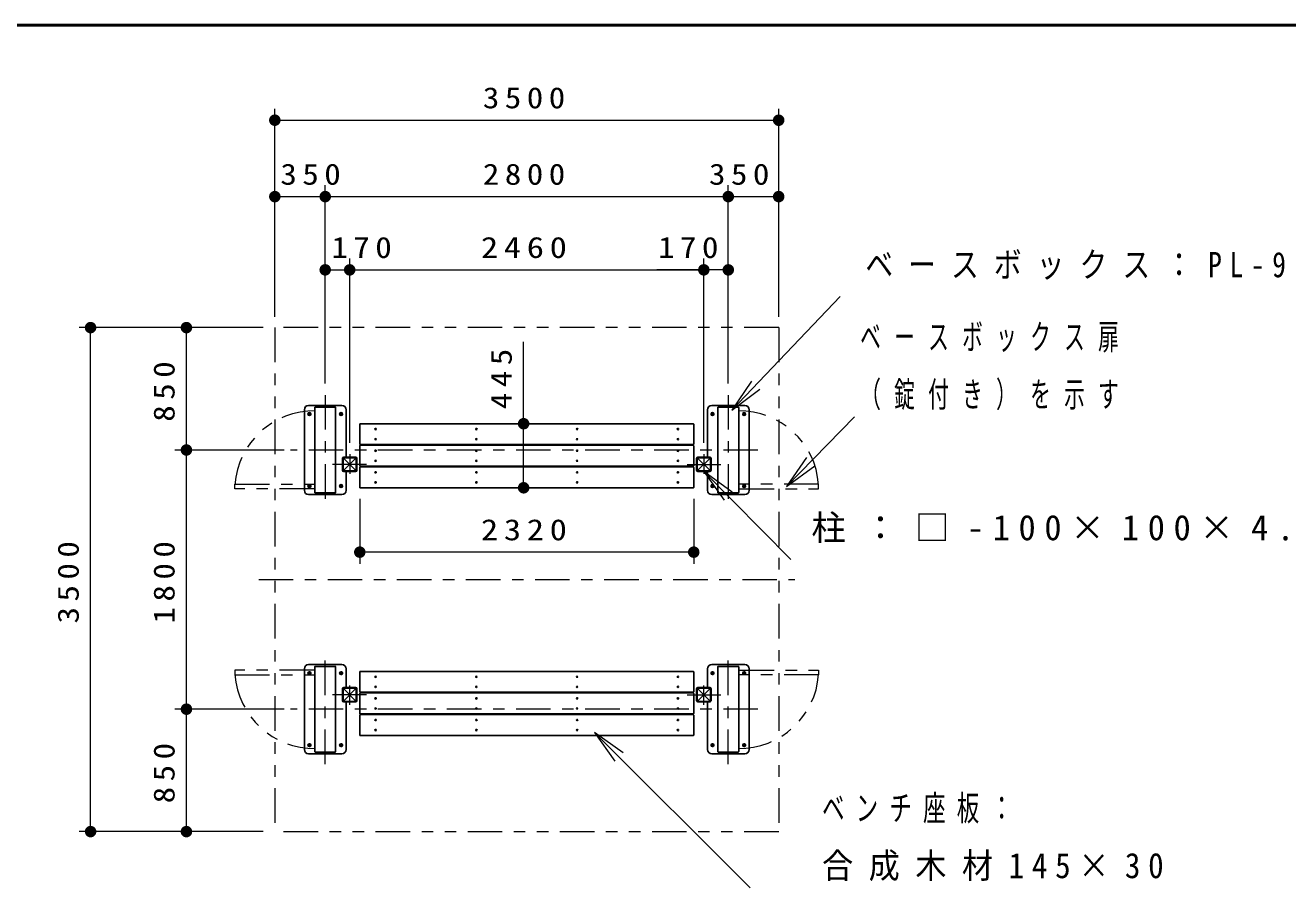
# Model space of a CAD drawing. Units: millimetres on the paper, scale 1:80. Extents: x -385 to 0, y 0 to 267.
# Drawn here: x -273.7 to -164, y 192.1 to 267 of the extents above; entities that cross this region are included whole.
import ezdxf

# ---------------------------------------------------------------- set-up
doc = ezdxf.new("R2010")
doc.units = ezdxf.units.MM
doc.linetypes.add('USER2', pattern=[6, 3, -1, 1, -1])
doc.linetypes.add('USER3', pattern=[8, 3, -1, 1, -1, 1, -1])
doc.layers.add('1_80', color=7, linetype='Continuous', lineweight=25)
doc.layers.add('A3図枠', color=7, linetype='Continuous', lineweight=13)
doc.styles.add('ＭＳ ゴシック', font='')
doc.styles.get('ＭＳ ゴシック').set_extended_font_data('MS Gothic')

# ---------------------------------------------------------------- blocks, each defined once
blk = doc.blocks.new('open_arrow')
at = {"color": 0, "linetype": 'Continuous', "lineweight": -2}
blk.add_lwpolyline([(7.5, 1.25), (0, 0), (7.5, -1.25)], dxfattribs=at)
blk = doc.blocks.new('filled_dot')
at = {"color": 0, "linetype": 'Continuous', "lineweight": -2, "const_width": 1.25}
blk.add_lwpolyline([(-0.625, 0, 1), (0.625, 0, 1)], format="xyb", close=True, dxfattribs=at)

msp = doc.modelspace()

# ---------------------------------------------------------------- linework, layer by layer
at = {"layer": '1_80', "lineweight": 13}
for p, q in [((-251.992, 241.686), (-251.992, 259.758)), ((-251.992, 258.758), (-208.242, 258.758)), ((-208.242, 241.686), (-208.242, 259.758)), ((-247.617, 235.902), (-247.617, 253.125)), ((-212.617, 235.902), (-212.617, 253.125)), ((-251.992, 252.125), (-247.617, 252.125)), ((-247.617, 252.125), (-212.617, 252.125)), ((-212.617, 252.125), (-208.242, 252.125)), ((-247.617, 235.902), (-247.617, 246.767)), ((-245.492, 230.76), (-245.492, 246.767)), ((-214.742, 230.76), (-214.742, 246.767)), ((-247.617, 245.767), (-241.254, 245.767)), ((-245.492, 245.767), (-214.742, 245.767)), ((-212.617, 245.767), (-218.827, 245.767)), ((-212.301, 233.579), (-202.898, 243.465)), ((-252.992, 240.754), (-268.99, 240.754)), ((-267.99, 197.004), (-267.99, 240.754)), ((-259.668, 230.129), (-259.668, 240.754)), ((-230.389, 226.848), (-230.389, 239.532)), ((-207.565, 226.968), (-201.648, 233.022)), ((-251.188, 230.129), (-260.668, 230.129)), ((-259.668, 207.629), (-259.668, 230.129)), ((-214.742, 228.254), (-207.174, 220.627)), ((-244.617, 225.886), (-244.617, 220.262)), ((-215.617, 225.886), (-215.617, 220.262)), ((-215.617, 221.262), (-244.617, 221.262)), ((-251.188, 207.629), (-260.668, 207.629)), ((-259.668, 197.004), (-259.668, 207.629)), ((-224.226, 205.605), (-210.732, 192.13)), ((-252.992, 197.004), (-268.99, 197.004))]:
    msp.add_line(p, q, dxfattribs=at)
at = {"layer": '1_80', "linetype": 'USER3', "lineweight": 13}
for p, q in [((-208.242, 240.763), (-251.992, 240.763)), ((-251.992, 240.763), (-251.992, 196.996)), ((-208.242, 240.763), (-208.242, 196.996)), ((-255.455, 227.152), (-248.592, 227.152)), ((-255.455, 226.748), (-255.455, 227.152)), ((-204.78, 227.152), (-211.642, 227.152)), ((-204.78, 226.748), (-204.78, 227.152)), ((-248.592, 226.748), (-255.455, 226.748)), ((-211.642, 226.748), (-204.78, 226.748)), ((-255.455, 211.011), (-255.455, 210.607)), ((-248.592, 211.011), (-255.455, 211.011)), ((-255.455, 210.607), (-248.592, 210.607)), ((-211.642, 211.011), (-204.78, 211.011)), ((-204.78, 210.607), (-211.642, 210.607)), ((-204.78, 211.011), (-204.78, 210.607)), ((-208.242, 196.996), (-251.992, 196.996))]:
    msp.add_line(p, q, dxfattribs=at)
at = {"layer": '1_80', "linetype": 'USER2', "lineweight": 13}
for p, q in [((-247.617, 234.902), (-247.617, 225.475)), ((-212.617, 234.902), (-212.617, 225.475)), ((-210.046, 230.129), (-250.636, 230.129)), ((-253.396, 218.879), (-206.827, 218.879)), ((-247.617, 202.857), (-247.617, 212.283)), ((-212.617, 202.857), (-212.617, 212.283)), ((-210.046, 207.629), (-250.636, 207.629))]:
    msp.add_line(p, q, dxfattribs=at)
at = {"layer": '1_80', "color": 4}
for p, q in [((-249.43, 233.629), (-249.43, 226.629)), ((-246.18, 234.004), (-249.055, 234.004)), ((-245.805, 233.629), (-245.805, 229.504)), ((-214.43, 233.629), (-214.43, 229.504)), ((-214.055, 234.004), (-211.18, 234.004)), ((-210.805, 233.629), (-210.805, 226.629)), ((-246.117, 229.392), (-246.117, 228.367)), ((-246.061, 229.392), (-246.061, 228.367)), ((-244.98, 229.504), (-246.005, 229.504)), ((-244.98, 229.448), (-246.005, 229.448)), ((-244.923, 228.367), (-244.923, 229.392)), ((-244.867, 228.367), (-244.867, 229.392)), ((-215.367, 228.367), (-215.367, 229.392)), ((-215.311, 228.367), (-215.311, 229.392)), ((-215.255, 229.504), (-214.23, 229.504)), ((-215.255, 229.448), (-214.23, 229.448)), ((-214.173, 229.392), (-214.173, 228.367)), ((-214.117, 229.392), (-214.117, 228.367)), ((-246.005, 228.311), (-244.98, 228.311)), ((-246.005, 228.254), (-244.98, 228.254)), ((-245.805, 228.254), (-245.805, 226.629)), ((-214.23, 228.311), (-215.255, 228.311)), ((-214.23, 228.254), (-215.255, 228.254)), ((-214.43, 228.254), (-214.43, 226.629)), ((-246.18, 226.254), (-249.055, 226.254)), ((-214.055, 226.254), (-211.18, 226.254)), ((-249.43, 204.129), (-249.43, 211.129)), ((-246.18, 211.504), (-249.055, 211.504)), ((-245.805, 209.504), (-245.805, 211.129)), ((-214.43, 209.504), (-214.43, 211.129)), ((-214.055, 211.504), (-211.18, 211.504)), ((-210.805, 204.129), (-210.805, 211.129)), ((-246.117, 208.367), (-246.117, 209.392)), ((-246.061, 208.367), (-246.061, 209.392)), ((-246.005, 209.504), (-244.98, 209.504)), ((-246.005, 209.448), (-244.98, 209.448)), ((-244.923, 209.392), (-244.923, 208.367)), ((-244.867, 209.392), (-244.867, 208.367)), ((-215.367, 209.392), (-215.367, 208.367)), ((-215.311, 209.392), (-215.311, 208.367)), ((-214.23, 209.504), (-215.255, 209.504)), ((-214.23, 209.448), (-215.255, 209.448)), ((-214.173, 208.367), (-214.173, 209.392)), ((-214.117, 208.367), (-214.117, 209.392)), ((-244.98, 208.311), (-246.005, 208.311)), ((-215.255, 208.311), (-214.23, 208.311)), ((-244.98, 208.254), (-246.005, 208.254)), ((-245.805, 204.129), (-245.805, 208.254)), ((-215.255, 208.254), (-214.23, 208.254)), ((-214.43, 204.129), (-214.43, 208.254)), ((-246.18, 203.754), (-249.055, 203.754)), ((-214.055, 203.754), (-211.18, 203.754))]:
    msp.add_line(p, q, dxfattribs=at)
at = {"layer": '1_80', "color": 20}
for p, q in [((-248.523, 226.448), (-248.523, 233.811)), ((-248.486, 233.848), (-246.748, 233.848)), ((-246.711, 233.811), (-246.711, 226.448)), ((-213.523, 233.811), (-213.523, 226.448)), ((-211.748, 233.848), (-213.486, 233.848)), ((-211.711, 226.448), (-211.711, 233.811)), ((-246.748, 226.411), (-248.486, 226.411)), ((-213.486, 226.411), (-211.748, 226.411)), ((-248.523, 211.311), (-248.523, 203.948)), ((-246.748, 211.348), (-248.486, 211.348)), ((-246.711, 203.948), (-246.711, 211.311)), ((-213.523, 203.948), (-213.523, 211.311)), ((-213.486, 211.348), (-211.748, 211.348)), ((-211.711, 211.311), (-211.711, 203.948)), ((-248.486, 203.911), (-246.748, 203.911)), ((-211.748, 203.911), (-213.486, 203.911))]:
    msp.add_line(p, q, dxfattribs=at)
at = {"layer": '1_80', "color": 4, "linetype": 'USER2', "lineweight": 13}
for p, q in [((-248.823, 233.254), (-249.161, 233.254)), ((-248.992, 233.086), (-248.992, 233.423)), ((-246.411, 233.254), (-246.073, 233.254)), ((-246.242, 233.086), (-246.242, 233.423)), ((-213.823, 233.254), (-214.161, 233.254)), ((-213.992, 233.086), (-213.992, 233.423)), ((-211.411, 233.254), (-211.073, 233.254)), ((-211.242, 233.086), (-211.242, 233.423)), ((-244.98, 229.392), (-246.005, 228.367)), ((-246.005, 229.392), (-244.98, 228.367)), ((-245.492, 229.76), (-245.492, 228.066)), ((-215.255, 229.392), (-214.23, 228.367)), ((-214.23, 229.392), (-215.255, 228.367)), ((-214.742, 229.76), (-214.742, 228.066)), ((-244.039, 228.879), (-246.975, 228.879)), ((-216.196, 228.879), (-213.259, 228.879)), ((-248.823, 227.004), (-249.161, 227.004)), ((-248.992, 226.836), (-248.992, 227.173)), ((-246.411, 227.004), (-246.073, 227.004)), ((-246.242, 226.836), (-246.242, 227.173)), ((-213.823, 227.004), (-214.161, 227.004)), ((-213.992, 226.836), (-213.992, 227.173)), ((-211.411, 227.004), (-211.073, 227.004)), ((-211.242, 226.836), (-211.242, 227.173)), ((-248.823, 210.754), (-249.161, 210.754)), ((-248.992, 210.923), (-248.992, 210.586)), ((-246.411, 210.754), (-246.073, 210.754)), ((-246.242, 210.923), (-246.242, 210.586)), ((-213.823, 210.754), (-214.161, 210.754)), ((-213.992, 210.923), (-213.992, 210.586)), ((-211.411, 210.754), (-211.073, 210.754)), ((-211.242, 210.923), (-211.242, 210.586)), ((-244.98, 208.367), (-246.005, 209.392)), ((-246.005, 208.367), (-244.98, 209.392)), ((-245.492, 207.999), (-245.492, 209.693)), ((-215.255, 208.367), (-214.23, 209.392)), ((-214.23, 208.367), (-215.255, 209.392)), ((-214.742, 207.999), (-214.742, 209.693)), ((-244.039, 208.879), (-246.975, 208.879)), ((-216.196, 208.879), (-213.259, 208.879)), ((-248.823, 204.504), (-249.161, 204.504)), ((-248.992, 204.673), (-248.992, 204.336)), ((-246.411, 204.504), (-246.073, 204.504)), ((-246.242, 204.673), (-246.242, 204.336)), ((-213.823, 204.504), (-214.161, 204.504)), ((-213.992, 204.673), (-213.992, 204.336)), ((-211.411, 204.504), (-211.073, 204.504)), ((-211.242, 204.673), (-211.242, 204.336))]:
    msp.add_line(p, q, dxfattribs=at)
at = {"layer": '1_80', "color": 40}
for p, q in [((-215.655, 232.411), (-244.58, 232.411)), ((-244.617, 232.373), (-244.617, 230.636)), ((-215.617, 232.373), (-215.617, 230.636)), ((-244.617, 230.498), (-244.617, 228.761)), ((-215.655, 230.598), (-244.58, 230.598)), ((-215.655, 230.536), (-244.58, 230.536)), ((-215.617, 230.498), (-215.617, 228.761)), ((-244.617, 228.623), (-244.617, 226.886)), ((-215.655, 228.723), (-244.58, 228.723)), ((-215.655, 228.661), (-244.58, 228.661)), ((-215.617, 228.623), (-215.617, 226.886)), ((-215.655, 226.848), (-244.58, 226.848)), ((-244.617, 209.136), (-244.617, 210.873)), ((-215.655, 210.911), (-244.58, 210.911)), ((-215.617, 209.136), (-215.617, 210.873)), ((-244.617, 207.261), (-244.617, 208.998)), ((-215.655, 209.098), (-244.58, 209.098)), ((-215.655, 209.036), (-244.58, 209.036)), ((-215.617, 207.261), (-215.617, 208.998)), ((-215.655, 207.223), (-244.58, 207.223)), ((-244.617, 205.386), (-244.617, 207.123)), ((-215.655, 207.161), (-244.58, 207.161)), ((-215.617, 205.386), (-215.617, 207.123)), ((-215.655, 205.348), (-244.58, 205.348))]:
    msp.add_line(p, q, dxfattribs=at)
at = {"layer": '1_80', "color": 4}
for centre in [(-248.992, 233.254), (-246.242, 233.254), (-213.992, 233.254), (-211.242, 233.254), (-248.992, 227.004), (-246.242, 227.004), (-213.992, 227.004), (-211.242, 227.004), (-248.992, 210.754), (-246.242, 210.754), (-213.992, 210.754), (-211.242, 210.754), (-248.992, 204.504), (-246.242, 204.504), (-213.992, 204.504), (-211.242, 204.504)]:
    msp.add_circle(centre, 0.125, dxfattribs=at)
at = {"layer": '1_80'}
for centre in [(-243.242, 231.942), (-234.492, 231.942), (-225.742, 231.942), (-216.992, 231.942), (-243.242, 231.067), (-234.492, 231.067), (-225.742, 231.067), (-216.992, 231.067), (-243.242, 230.067), (-243.242, 229.192), (-234.492, 230.067), (-234.492, 229.192), (-225.742, 230.067), (-225.742, 229.192), (-216.992, 230.067), (-216.992, 229.192), (-243.242, 228.192), (-234.492, 228.192), (-225.742, 228.192), (-216.992, 228.192), (-243.242, 227.317), (-234.492, 227.317), (-225.742, 227.317), (-216.992, 227.317), (-243.242, 210.442), (-234.492, 210.442), (-225.742, 210.442), (-216.992, 210.442), (-243.242, 209.567), (-234.492, 209.567), (-225.742, 209.567), (-216.992, 209.567), (-243.242, 208.567), (-234.492, 208.567), (-225.742, 208.567), (-216.992, 208.567), (-243.242, 207.692), (-234.492, 207.692), (-225.742, 207.692), (-216.992, 207.692), (-243.242, 206.692), (-234.492, 206.692), (-225.742, 206.692), (-216.992, 206.692), (-243.242, 205.817), (-234.492, 205.817), (-225.742, 205.817), (-216.992, 205.817)]:
    msp.add_circle(centre, 0.0563, dxfattribs=at)
at = {"layer": '1_80', "linetype": 'USER3', "lineweight": 13}
for centre, start, end in [((-248.573, 226.636), 89.06541, 176.10304), ((-211.661, 226.636), 3.89696, 90.93459), ((-248.573, 211.123), 183.89696, 270.93459), ((-211.661, 211.123), 269.06541, 356.10304)]:
    msp.add_arc(centre, 6.897, start, end, dxfattribs=at)
at = {"layer": '1_80', "color": 4}
for centre, radius, start, end in [((-249.055, 233.629), 0.375, 90, 180), ((-246.18, 233.629), 0.375, 0, 90), ((-214.055, 233.629), 0.375, 90, 180), ((-211.18, 233.629), 0.375, 0, 90), ((-246.005, 229.392), 0.113, 90, 180), ((-246.005, 229.392), 0.0563, 90, 180), ((-244.98, 229.392), 0.113, 0, 90), ((-244.98, 229.392), 0.0563, 0, 90), ((-215.255, 229.392), 0.113, 90, 180), ((-215.255, 229.392), 0.0563, 90, 180), ((-214.23, 229.392), 0.113, 0, 90), ((-214.23, 229.392), 0.0563, 0, 90), ((-246.005, 228.367), 0.113, 180, 270), ((-246.005, 228.367), 0.0563, 180, 270), ((-244.98, 228.367), 0.113, 270, 0), ((-244.98, 228.367), 0.0563, 270, 0), ((-215.255, 228.367), 0.113, 180, 270), ((-215.255, 228.367), 0.0563, 180, 270), ((-214.23, 228.367), 0.113, 270, 0), ((-214.23, 228.367), 0.0563, 270, 0), ((-249.055, 226.629), 0.375, 180, 270), ((-246.18, 226.629), 0.375, 270, 0), ((-214.055, 226.629), 0.375, 180, 270), ((-211.18, 226.629), 0.375, 270, 0), ((-249.055, 211.129), 0.375, 90, 180), ((-246.18, 211.129), 0.375, 0, 90), ((-214.055, 211.129), 0.375, 90, 180), ((-211.18, 211.129), 0.375, 0, 90), ((-246.005, 209.392), 0.113, 90, 180), ((-246.005, 209.392), 0.0563, 90, 180), ((-244.98, 209.392), 0.113, 0, 90), ((-244.98, 209.392), 0.0563, 0, 90), ((-215.255, 209.392), 0.113, 90, 180), ((-215.255, 209.392), 0.0563, 90, 180), ((-214.23, 209.392), 0.113, 0, 90), ((-214.23, 209.392), 0.0563, 0, 90), ((-246.005, 208.367), 0.113, 180, 270), ((-246.005, 208.367), 0.0563, 180, 270), ((-244.98, 208.367), 0.113, 270, 0), ((-244.98, 208.367), 0.0563, 270, 0), ((-215.255, 208.367), 0.113, 180, 270), ((-215.255, 208.367), 0.0563, 180, 270), ((-214.23, 208.367), 0.113, 270, 0), ((-214.23, 208.367), 0.0563, 270, 0), ((-249.055, 204.129), 0.375, 180, 270), ((-246.18, 204.129), 0.375, 270, 0), ((-214.055, 204.129), 0.375, 180, 270), ((-211.18, 204.129), 0.375, 270, 0)]:
    msp.add_arc(centre, radius, start, end, dxfattribs=at)
at = {"layer": '1_80', "color": 20}
for centre, start, end in [((-248.486, 233.811), 90, 180), ((-246.748, 233.811), 0, 90), ((-213.486, 233.811), 90, 180), ((-211.748, 233.811), 0, 90), ((-248.486, 226.448), 180, 270), ((-246.748, 226.448), 270, 0), ((-213.486, 226.448), 180, 270), ((-211.748, 226.448), 270, 0), ((-248.486, 211.311), 90, 180), ((-246.748, 211.311), 0, 90), ((-213.486, 211.311), 90, 180), ((-211.748, 211.311), 0, 90), ((-248.486, 203.948), 180, 270), ((-246.748, 203.948), 270, 0), ((-213.486, 203.948), 180, 270), ((-211.748, 203.948), 270, 0)]:
    msp.add_arc(centre, 0.0375, start, end, dxfattribs=at)
at = {"layer": '1_80', "color": 40}
for centre, start, end in [((-244.58, 232.373), 90, 180), ((-215.655, 232.373), 0, 90), ((-244.58, 230.636), 180, 270), ((-244.58, 230.498), 90, 180), ((-215.655, 230.636), 270, 0), ((-215.655, 230.498), 0, 90), ((-244.58, 228.761), 180, 270), ((-244.58, 228.623), 90, 180), ((-215.655, 228.761), 270, 0), ((-215.655, 228.623), 0, 90), ((-244.58, 226.886), 180, 270), ((-215.655, 226.886), 270, 0), ((-244.58, 210.873), 90, 180), ((-215.655, 210.873), 0, 90), ((-244.58, 209.136), 180, 270), ((-244.58, 208.998), 90, 180), ((-215.655, 209.136), 270, 0), ((-215.655, 208.998), 0, 90), ((-244.58, 207.261), 180, 270), ((-215.655, 207.261), 270, 0), ((-244.58, 207.123), 90, 180), ((-215.655, 207.123), 0, 90), ((-244.58, 205.386), 180, 270), ((-215.655, 205.386), 270, 0)]:
    msp.add_arc(centre, 0.0375, start, end, dxfattribs=at)
at = {"layer": 'A3図枠', "lineweight": 50}
msp.add_line((0, 267), (-385, 267), dxfattribs=at)

# ---------------------------------------------------------------- block references
at = {"layer": '1_80', "lineweight": 13, "xscale": 0.4, "yscale": 0.4}
for p in [(-251.992, 258.758), (-251.992, 252.125), (-247.617, 252.125), (-212.617, 252.125), (-247.617, 245.767), (-245.492, 245.767), (-214.742, 245.767), (-244.617, 221.262)]:
    msp.add_blockref('filled_dot', p, dxfattribs=at)
for name, p, rotation in [('filled_dot', (-208.242, 258.758), 180), ('filled_dot', (-247.617, 252.125), 180), ('filled_dot', (-212.617, 252.125), 180), ('filled_dot', (-208.242, 252.125), 180), ('filled_dot', (-245.492, 245.767), 180), ('filled_dot', (-214.742, 245.767), 180), ('filled_dot', (-212.617, 245.767), 180), ('filled_dot', (-267.99, 240.754), 270), ('filled_dot', (-259.668, 240.754), 270), ('open_arrow', (-212.301, 233.579), 46.4), ('filled_dot', (-230.389, 232.411), 270), ('filled_dot', (-259.668, 230.129), 270), ('filled_dot', (-259.668, 230.129), 90), ('open_arrow', (-207.565, 226.968), 45.7), ('open_arrow', (-214.742, 228.254), 314.8), ('filled_dot', (-230.389, 226.848), 90), ('filled_dot', (-215.617, 221.262), 180), ('filled_dot', (-259.668, 207.629), 270), ('filled_dot', (-259.668, 207.629), 90), ('open_arrow', (-224.226, 205.605), 315), ('filled_dot', (-267.99, 197.004), 90), ('filled_dot', (-259.668, 197.004), 90)]:
    msp.add_blockref(name, p, dxfattribs=dict(at, rotation=rotation))

# ---------------------------------------------------------------- texts
at = {"layer": '1_80', "style": 'ＭＳ ゴシック'}
for s, insert, char_height, attachment_point in [('\\T1.33;\\W1.15;3500', (-230.117, 259.758), 1.833, 8), ('\\T1.33;\\W1.15;350', (-248.653, 253.125), 1.833, 8), ('\\T1.33;\\W1.15;2800', (-230.117, 253.125), 1.833, 8), ('\\T1.33;\\W1.15;350', (-211.435, 253.125), 1.833, 8), ('\\T1.33;\\W1.15;170', (-244.223, 246.767), 1.833, 8), ('\\T1.33;\\W1.2;2460', (-230.117, 246.767), 1.833, 8), ('\\T1.33;\\W1.15;170', (-215.858, 246.767), 1.833, 8), ('\\T1.55;\\W0.8;ベースボックス：PL-9', (-200.71, 246.115), 2.199, 4), ('\\T1.64;\\W0.6;ベースボックス扉', (-201.169, 239.822), 2.199, 4), ('\\T1.64;\\W0.6;（錠付き）を示す\u3000\u3000', (-201.169, 234.822), 2.199, 4), ('\\T1.5;柱：□-100×100×4.5', (-205.404, 223.277), 2.199, 4), ('\\T1.33;\\W1.2;2320', (-230.117, 222.262), 1.833, 8), ('\\T1.5;\\W0.65;ベンチ座板：', (-204.475, 198.93), 2.199, 4), ('\\T1.5;\\W0.9;合成木材145×30', (-204.475, 193.93), 2.199, 4)]:
    msp.add_mtext(s, dxfattribs=dict(at, insert=insert, char_height=char_height, attachment_point=attachment_point))
at = {"layer": '1_80', "char_height": 1.833, "attachment_point": 8, "rotation": 90, "style": 'ＭＳ ゴシック'}
for s, insert in [('\\T1.33;\\W1.15;445', (-231.389, 236.532)), ('\\T1.33;\\W1.15;850', (-260.668, 235.442)), ('\\T1.33;\\W1.15;3500', (-268.99, 218.879)), ('\\T1.33;\\W1.15;1800', (-260.668, 218.879)), ('\\T1.33;\\W1.15;850', (-260.668, 202.317))]:
    msp.add_mtext(s, dxfattribs=dict(at, insert=insert))

doc.saveas('drawing.dxf')
